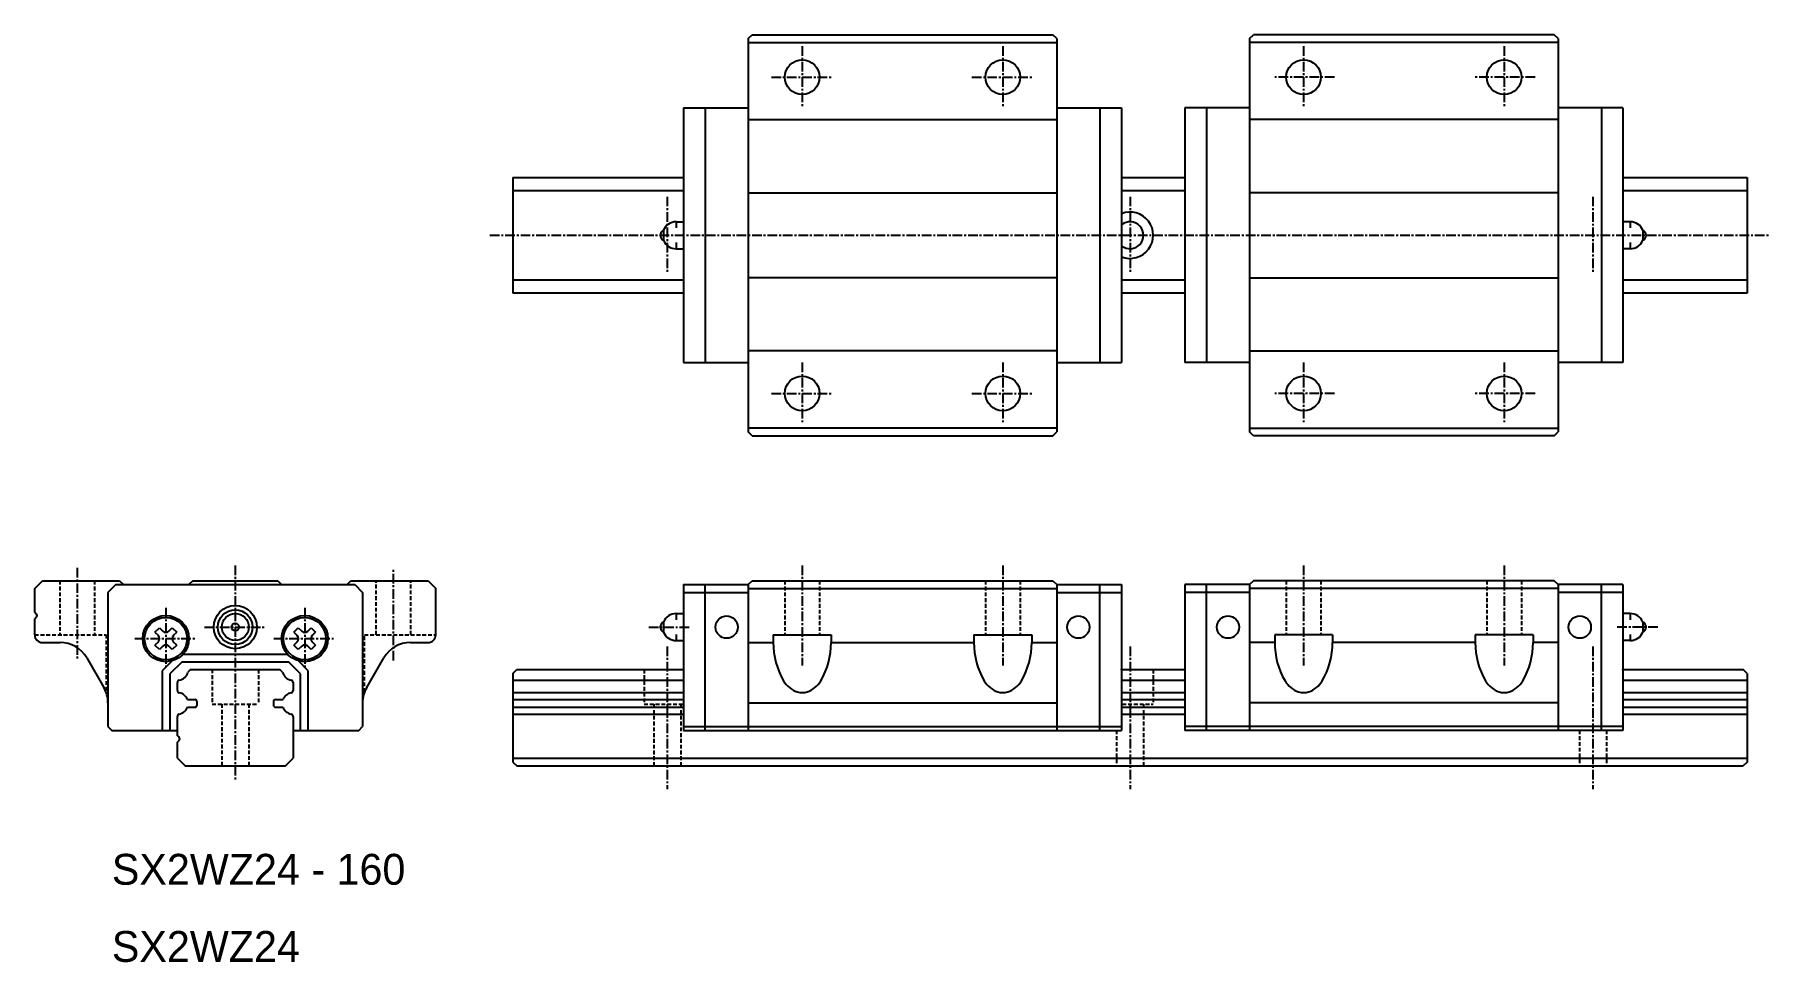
# Model space of a CAD drawing. Extents: x 0 to 225, y 10 to 130.
import ezdxf

# ---------------------------------------------------------------- set-up
doc = ezdxf.new("R2010")
doc.units = 0
doc.linetypes.add('CENTER', pattern=[2, 1.25, -0.25, 0.25, -0.25])
doc.linetypes.add('DASHED', pattern=[0.75, 0.5, -0.25])
doc.layers.get('0').update_dxf_attribs({"linetype": 'CONTINUOUS'})
doc.layers.add('CENTER', color=1, linetype='CENTER')

msp = doc.modelspace()

# ---------------------------------------------------------------- linework, layer by layer
at = {"color": 7}
for p, q in [((92.5, 129.7), (93, 130.2)), ((92.5, 129.7), (92.5, 78.7)), ((92.5, 129.2), (132.5, 129.2)), ((93, 130.2), (132, 130.2)), ((132.5, 129.7), (132, 130.2)), ((132.5, 129.7), (132.5, 78.7)), ((157.5, 129.7), (158, 130.2)), ((157.5, 129.7), (157.5, 78.7)), ((197.5, 129.2), (157.5, 129.2)), ((197, 130.2), (158, 130.2)), ((197.5, 129.7), (197, 130.2)), ((197.5, 129.7), (197.5, 78.7)), ((84.1, 120.7), (84.1, 87.7)), ((84.1, 120.7), (92.5, 120.7)), ((86.9, 120.7), (86.9, 87.7)), ((132.5, 120.7), (140.9, 120.7)), ((138.1, 120.7), (138.1, 87.7)), ((140.9, 120.7), (140.9, 87.7)), ((149.1, 120.7), (149.1, 87.7)), ((157.5, 120.7), (149.1, 120.7)), ((151.9, 120.7), (151.9, 87.7)), ((205.9, 120.7), (197.5, 120.7)), ((203.1, 120.7), (203.1, 87.7)), ((205.9, 120.7), (205.9, 87.7)), ((92.5, 119.2), (132.5, 119.2)), ((197.5, 119.2), (157.5, 119.2)), ((62, 111.7), (84.1, 111.7)), ((62, 111.7), (62, 96.7)), ((140.9, 111.7), (149.1, 111.7)), ((205.9, 111.7), (222, 111.7)), ((222, 111.7), (222, 96.7)), ((62, 109.99), (84.1, 109.99)), ((92.5, 109.7), (132.5, 109.7)), ((140.9, 109.99), (149.1, 109.99)), ((197.5, 109.7), (157.5, 109.7)), ((205.9, 109.99), (222, 109.99)), ((83.15, 105.95), (84.1, 105.95)), ((83.15, 105.95), (83.15, 105.15)), ((206.85, 105.95), (205.9, 105.95)), ((206.85, 105.95), (206.85, 105.15)), ((81.52, 104.84), (81.52, 103.56)), ((208.48, 104.84), (208.48, 103.56)), ((83.15, 103.25), (83.15, 102.45)), ((83.15, 102.45), (84.1, 102.45)), ((206.85, 102.45), (205.9, 102.45)), ((206.85, 103.25), (206.85, 102.45)), ((62, 98.4), (84.1, 98.4)), ((132.5, 98.7), (92.5, 98.7)), ((140.9, 98.4), (149.1, 98.4)), ((157.5, 98.7), (197.5, 98.7)), ((205.9, 98.4), (222, 98.4)), ((84.1, 96.7), (62, 96.7)), ((149.1, 96.7), (140.9, 96.7)), ((222, 96.7), (205.9, 96.7)), ((132.5, 89.2), (92.5, 89.2)), ((157.5, 89.2), (197.5, 89.2)), ((84.1, 87.7), (92.5, 87.7)), ((132.5, 87.7), (140.9, 87.7)), ((157.5, 87.7), (149.1, 87.7)), ((205.9, 87.7), (197.5, 87.7)), ((132.5, 79.2), (92.5, 79.2)), ((157.5, 79.2), (197.5, 79.2)), ((93, 78.2), (92.5, 78.7)), ((93, 78.2), (132, 78.2)), ((132, 78.2), (132.5, 78.7)), ((158, 78.2), (157.5, 78.7)), ((197, 78.2), (158, 78.2)), ((197, 78.2), (197.5, 78.7)), ((0, 58.4), (1, 59.4)), ((1, 59.4), (11, 59.4)), ((10.5, 58.9), (9.5, 57.9)), ((10.5, 58.9), (41.5, 58.9)), ((11, 59.4), (11.5, 58.9)), ((20.5, 59.4), (20, 58.9)), ((20.5, 59.4), (31.5, 59.4)), ((31.5, 59.4), (32, 58.9)), ((40.5, 58.9), (41, 59.4)), ((41, 59.4), (51, 59.4)), ((41.5, 58.9), (42.5, 57.9)), ((51, 59.4), (52, 58.4)), ((84.1, 58.9), (84.1, 40)), ((84.1, 58.9), (92.5, 58.9)), ((86.9, 40), (86.9, 58.9)), ((92.5, 58.9), (93, 59.4)), ((92.5, 58.9), (92.5, 40)), ((93, 59.4), (132, 59.4)), ((132, 59.4), (132.5, 58.9)), ((132.5, 58.9), (140.9, 58.9)), ((132.5, 58.9), (132.5, 40)), ((138.1, 40), (138.1, 58.9)), ((140.9, 58.9), (140.9, 40)), ((149.1, 58.9), (149.1, 40)), ((157.5, 58.9), (149.1, 58.9)), ((151.9, 40), (151.9, 58.9)), ((158, 59.4), (157.5, 58.9)), ((157.5, 58.9), (157.5, 40)), ((197, 59.4), (158, 59.4)), ((197.5, 58.9), (197, 59.4)), ((197.5, 58.9), (197.5, 40)), ((205.9, 58.9), (197.5, 58.9)), ((203.1, 40), (203.1, 58.9)), ((205.9, 58.9), (205.9, 40)), ((0, 55.32), (0, 58.4)), ((9.5, 57.9), (9.5, 40.5)), ((42.5, 57.9), (42.5, 40.5)), ((52, 52.4), (52, 58.4)), ((84.1, 57.9), (92.5, 57.9)), ((92.5, 58.39), (132.5, 58.39)), ((132.5, 57.9), (140.9, 57.9)), ((157.5, 57.9), (149.1, 57.9)), ((197.5, 58.39), (157.5, 58.39)), ((205.9, 57.9), (197.5, 57.9)), ((0, 55.32), (0.21, 55.11)), ((0, 54.48), (0.21, 54.69)), ((0, 52.4), (0, 54.48)), ((81.52, 54.04), (81.52, 52.76)), ((83.15, 55.15), (84.1, 55.15)), ((83.15, 55.15), (83.15, 54.35)), ((206.85, 55.15), (205.9, 55.15)), ((206.85, 55.15), (206.85, 54.35)), ((208.48, 54.04), (208.48, 52.76)), ((15.58, 52.74), (16.16, 53.32)), ((15.58, 52.74), (16.03, 52.29)), ((16.16, 53.32), (16.61, 52.87)), ((17.39, 52.87), (17.84, 53.32)), ((17.84, 53.32), (18.42, 52.74)), ((17.97, 52.29), (18.42, 52.74)), ((33.58, 52.74), (34.16, 53.32)), ((33.58, 52.74), (34.03, 52.29)), ((34.16, 53.32), (34.61, 52.87)), ((35.39, 52.87), (35.84, 53.32)), ((35.84, 53.32), (36.42, 52.74)), ((35.97, 52.29), (36.42, 52.74)), ((83.15, 52.45), (83.15, 51.65)), ((95.75, 52.4), (103.25, 52.4)), ((95.75, 52.4), (95.75, 51.4)), ((103.25, 52.4), (103.25, 51.4)), ((121.75, 52.4), (129.25, 52.4)), ((121.75, 52.4), (121.75, 51.4)), ((129.25, 52.4), (129.25, 51.4)), ((168.25, 52.4), (160.75, 52.4)), ((160.75, 52.4), (160.75, 51.4)), ((168.25, 52.4), (168.25, 51.4)), ((194.25, 52.4), (186.75, 52.4)), ((186.75, 52.4), (186.75, 51.4)), ((194.25, 52.4), (194.25, 51.4)), ((206.85, 52.45), (206.85, 51.65)), ((1, 51.4), (3.29, 51.4)), ((16.03, 51.51), (15.58, 51.06)), ((16.16, 50.48), (15.58, 51.06)), ((16.61, 50.93), (16.16, 50.48)), ((17.84, 50.48), (17.39, 50.93)), ((18.42, 51.06), (17.84, 50.48)), ((18.42, 51.06), (17.97, 51.51)), ((19.24, 49.9), (32.76, 49.9)), ((34.03, 51.51), (33.58, 51.06)), ((34.16, 50.48), (33.58, 51.06)), ((34.61, 50.93), (34.16, 50.48)), ((35.84, 50.48), (35.39, 50.93)), ((36.42, 51.06), (35.84, 50.48)), ((36.42, 51.06), (35.97, 51.51)), ((48.71, 51.4), (51, 51.4)), ((83.15, 51.65), (84.1, 51.65)), ((92.5, 51.4), (95.75, 51.4)), ((103.25, 51.4), (121.75, 51.4)), ((129.25, 51.4), (132.5, 51.4)), ((160.75, 51.4), (157.5, 51.4)), ((186.75, 51.4), (168.25, 51.4)), ((197.5, 51.4), (194.25, 51.4)), ((206.85, 51.65), (205.9, 51.65)), ((6.75, 49.4), (8.96, 45.57)), ((16.52, 47.73), (16.52, 40)), ((17.8, 49.01), (16.52, 47.73)), ((17.52, 47.32), (17.52, 40)), ((19.1, 48.9), (17.52, 47.32)), ((19.1, 48.9), (32.89, 48.9)), ((20.21, 47.9), (19.86, 47.55)), ((20.21, 47.9), (31.79, 47.9)), ((32.14, 47.55), (31.79, 47.9)), ((34.47, 47.32), (32.89, 48.9)), ((35.47, 47.73), (34.2, 49.01)), ((34.47, 40), (34.47, 47.32)), ((35.47, 40), (35.47, 47.73)), ((43.04, 45.57), (45.25, 49.4)), ((62, 47.4), (62.5, 47.9)), ((62, 47.4), (62, 35.9)), ((62.5, 47.9), (84.1, 47.9)), ((140.9, 47.9), (149.1, 47.9)), ((205.9, 47.9), (221.5, 47.9)), ((222, 47.4), (221.5, 47.9)), ((222, 47.4), (222, 35.9)), ((18.5, 45.17), (18.5, 46.23)), ((33.5, 46.23), (33.5, 45.17)), ((62, 46.5), (84.1, 46.5)), ((140.9, 46.5), (149.1, 46.5)), ((205.9, 46.5), (222, 46.5)), ((19.81, 44), (20.75, 44)), ((19.81, 43), (20.75, 43)), ((21.05, 43.3), (21.05, 43.7)), ((30.95, 43.7), (30.95, 43.3)), ((31.25, 44), (32.19, 44)), ((31.25, 43), (32.19, 43)), ((62, 44.9), (84.1, 44.9)), ((62, 44), (84.1, 44)), ((62, 43), (84.1, 43)), ((92.5, 43.57), (132.5, 43.57)), ((140.9, 44.9), (149.1, 44.9)), ((140.9, 44), (149.1, 44)), ((140.9, 43), (149.1, 43)), ((197.5, 43.57), (157.5, 43.57)), ((205.9, 44.9), (222, 44.9)), ((205.9, 44), (222, 44)), ((205.9, 43), (222, 43)), ((18.5, 39.32), (18.5, 41.83)), ((33.5, 41.83), (33.5, 36.4)), ((62, 42.1), (84.1, 42.1)), ((140.9, 42.1), (149.1, 42.1)), ((205.9, 42.1), (222, 42.1)), ((9.5, 40.5), (10, 40)), ((10, 40), (18.5, 40)), ((18.5, 39.32), (18.71, 39.11)), ((18.5, 38.48), (18.71, 38.69)), ((18.5, 36.4), (18.5, 38.48)), ((33.5, 40), (42, 40)), ((42, 40), (42.5, 40.5)), ((84.1, 40.5), (140.9, 40.5)), ((84.1, 40), (140.9, 40)), ((92.5, 40.5), (132.5, 40.5)), ((205.9, 40.5), (149.1, 40.5)), ((205.9, 40), (149.1, 40)), ((197.5, 40.5), (157.5, 40.5)), ((18.5, 36.4), (19.5, 35.4)), ((32.5, 35.4), (33.5, 36.4)), ((62, 36.4), (222, 36.4)), ((19.5, 35.4), (32.5, 35.4)), ((62, 35.9), (62.5, 35.4)), ((62.5, 35.4), (221.5, 35.4)), ((222, 35.9), (221.5, 35.4))]:
    msp.add_line(p, q, dxfattribs=at)
at = {"color": 3, "linetype": 'DASHED'}
for p, q in [((3.25, 59.4), (3.25, 52.4)), ((7.75, 59.4), (7.75, 52.4)), ((44.25, 52.4), (44.25, 59.4)), ((48.75, 52.4), (48.75, 59.4)), ((97.25, 59.4), (97.25, 52.4)), ((101.75, 59.4), (101.75, 52.4)), ((123.25, 59.4), (123.25, 52.4)), ((127.75, 59.4), (127.75, 52.4)), ((162.25, 59.4), (162.25, 52.4)), ((166.75, 59.4), (166.75, 52.4)), ((188.25, 59.4), (188.25, 52.4)), ((192.75, 59.4), (192.75, 52.4)), ((0, 52.4), (9.25, 52.4)), ((9.25, 52.4), (9.25, 44.97)), ((42.75, 52.4), (52, 52.4)), ((42.75, 44.97), (42.75, 52.4)), ((23, 47.92), (23, 43.42)), ((29, 47.9), (29, 43.42)), ((79, 47.9), (79, 43.4)), ((145, 47.9), (145, 43.4)), ((23, 43.42), (29, 43.42)), ((24.25, 43.42), (24.25, 35.4)), ((27.75, 43.42), (27.75, 35.4)), ((79, 43.4), (84.1, 43.4)), ((80.25, 43.4), (80.25, 35.4)), ((83.75, 43.4), (83.75, 35.4)), ((141, 43.4), (145, 43.4)), ((143.75, 43.4), (143.75, 35.4)), ((140.25, 40), (140.25, 35.4)), ((200.25, 40), (200.25, 35.4)), ((203.75, 40), (203.75, 35.4))]:
    msp.add_line(p, q, dxfattribs=at)
at = {"color": 7}
for centre, radius in [((99.5, 124.7), 2.25), ((125.5, 124.7), 2.25), ((164.5, 124.7), 2.25), ((190.5, 124.7), 2.25), ((99.5, 83.7), 2.25), ((125.5, 83.7), 2.25), ((164.5, 83.7), 2.25), ((190.5, 83.7), 2.25), ((17, 51.9), 3), ((17, 51.9), 2.75), ((26, 53.4), 2.8), ((26, 53.4), 2.25), ((26, 53.4), 1.75), ((35, 51.9), 3), ((35, 51.9), 2.75), ((89.7, 53.4), 1.45), ((135.3, 53.4), 1.45), ((154.7, 53.4), 1.45), ((200.3, 53.4), 1.45), ((26, 53.4), 0.5)]:
    msp.add_circle(centre, radius, dxfattribs=at)
for centre, radius, start, end in [((83.15, 104.2), 1.75, 90, 158.4596), ((142, 104.2), 3, 248.5369, 111.4631), ((142, 104.2), 1.75, 231.1518, 128.8482), ((206.85, 104.2), 1.75, 21.5404, 90), ((81.8, 104.2), 0.7, 113.3799, 246.62), ((83.15, 104.2), 1.75, 201.5404, 270), ((206.85, 104.2), 1.75, 270, 338.4596), ((208.2, 104.2), 0.7, 293.38, 66.6201), ((0, 54.9), 0.3, 314.9998, 45.0003), ((81.8, 53.4), 0.7, 113.3799, 246.62), ((83.15, 53.4), 1.75, 90, 158.4596), ((206.85, 53.4), 1.75, 21.5404, 90), ((208.2, 53.4), 0.7, 293.38, 66.6201), ((1, 52.4), 1, 180, 270), ((15.64, 51.9), 0.55, 315.0001, 44.9999), ((17, 53.26), 0.55, 225, 315), ((18.36, 51.9), 0.55, 135, 225), ((33.64, 51.9), 0.55, 315.0001, 44.9999), ((35, 53.26), 0.55, 225, 315), ((36.36, 51.9), 0.55, 135, 225), ((51, 52.4), 1, 270, 0), ((83.15, 53.4), 1.75, 201.5404, 270), ((206.85, 53.4), 1.75, 270, 338.4596), ((3.29, 47.4), 4, 30, 89.9999), ((17, 50.54), 0.55, 45, 135), ((35, 50.54), 0.55, 45, 135), ((48.71, 47.4), 4, 90, 150), ((105.66, 51.4), 9.91, 180, 210.1361), ((93.34, 51.4), 9.91, 329.8639, 359.9999), ((131.66, 51.4), 9.91, 180, 210.1361), ((119.34, 51.4), 9.91, 329.8638, 359.9999), ((170.66, 51.4), 9.91, 180.0001, 210.1362), ((158.34, 51.4), 9.91, 329.8639, 0), ((196.66, 51.4), 9.91, 180.0001, 210.1361), ((184.34, 51.4), 9.91, 329.8639, 0), ((18.5, 47.9), 1.4, 280.1642, 345.5225), ((33.5, 47.9), 1.4, 194.4775, 259.8358), ((5.5, 43.57), 4, 0.0001, 30), ((18.8, 46.23), 0.3, 100.1643, 180), ((18.8, 45.17), 0.3, 180, 259.8357), ((33.2, 46.23), 0.3, 0, 79.8356), ((33.2, 45.17), 0.3, 280.1644, 0), ((46.5, 43.57), 4, 149.9999, 179.9999), ((100.01, 48.24), 3.44, 211.8975, 250.249), ((99.5, 47.1), 2.2, 252.7665, 287.2335), ((98.99, 48.24), 3.44, 289.751, 328.1024), ((126.01, 48.24), 3.44, 211.8975, 250.249), ((125.5, 47.1), 2.2, 252.7664, 287.2334), ((124.99, 48.24), 3.44, 289.7509, 328.1024), ((165.01, 48.24), 3.44, 211.8976, 250.2491), ((164.5, 47.1), 2.2, 252.7666, 287.2336), ((163.99, 48.24), 3.44, 289.751, 328.1025), ((191.01, 48.24), 3.44, 211.8976, 250.249), ((190.5, 47.1), 2.2, 252.7665, 287.2335), ((189.99, 48.24), 3.44, 289.751, 328.1025), ((18.5, 43.5), 1.4, 20.9249, 79.8358), ((18.5, 43.5), 1.4, 280.1642, 339.0751), ((20.75, 43.7), 0.3, 0, 90), ((20.75, 43.3), 0.3, 270, 0), ((31.25, 43.7), 0.3, 90, 180), ((31.25, 43.3), 0.3, 180, 270), ((33.5, 43.5), 1.4, 100.1642, 159.0752), ((33.5, 43.5), 1.4, 200.9248, 259.8358), ((18.8, 41.83), 0.3, 100.1643, 180), ((33.2, 41.83), 0.3, 0, 79.8356), ((18.5, 38.9), 0.3, 314.9995, 45.0005)]:
    msp.add_arc(centre, radius, start, end, dxfattribs=at)
for p in [(84.1, 104.2), (140.9, 104.2), (149.1, 104.2), (205.9, 104.2), (26, 59.4), (84.1, 47.9), (140.9, 47.9), (149.1, 47.9), (205.9, 47.9)]:
    msp.add_point(p, dxfattribs=at)
at = {"layer": 'CENTER', "color": 1, "linetype": 'CENTER'}
for p, q in [((99.5, 128.7), (99.5, 120.7)), ((125.5, 128.7), (125.5, 120.7)), ((164.5, 128.7), (164.5, 120.7)), ((190.5, 128.7), (190.5, 120.7)), ((95.5, 124.7), (103.5, 124.7)), ((121.5, 124.7), (129.5, 124.7)), ((168.5, 124.7), (160.5, 124.7)), ((194.5, 124.7), (186.5, 124.7)), ((82, 109.2), (82, 99.2)), ((142, 109.2), (142, 99.2)), ((202, 109.2), (202, 99.2)), ((59, 104.2), (225, 104.2)), ((99.5, 87.7), (99.5, 79.7)), ((125.5, 87.7), (125.5, 79.7)), ((164.5, 87.7), (164.5, 79.7)), ((190.5, 87.7), (190.5, 79.7)), ((95.5, 83.7), (103.5, 83.7)), ((121.5, 83.7), (129.5, 83.7)), ((168.5, 83.7), (160.5, 83.7)), ((194.5, 83.7), (186.5, 83.7)), ((5.5, 61.07), (5.5, 49.07)), ((26, 61.4), (26, 33.4)), ((46.5, 49.07), (46.5, 61.07)), ((99.5, 61.4), (99.5, 48.42)), ((125.5, 61.4), (125.5, 48.42)), ((164.5, 61.4), (164.5, 48.42)), ((190.5, 61.4), (190.5, 48.42)), ((17, 55.9), (17, 47.9)), ((35, 55.9), (35, 47.9)), ((13, 51.9), (21, 51.9)), ((22, 53.4), (30, 53.4)), ((31, 51.9), (39, 51.9)), ((79.6, 53.4), (85.02, 53.4)), ((210.4, 53.4), (204.98, 53.4)), ((82, 50.9), (82, 32.4)), ((142, 50.9), (142, 32.4)), ((202, 50.9), (202, 32.4))]:
    msp.add_line(p, q, dxfattribs=at)

# ---------------------------------------------------------------- texts
at = {"color": 7}
for s, p in [('SX2WZ24 - 160', (10, 20)), ('SX2WZ24', (10, 10))]:
    msp.add_text(s, height=4, dxfattribs=at).set_placement(p)

doc.saveas('drawing.dxf')
